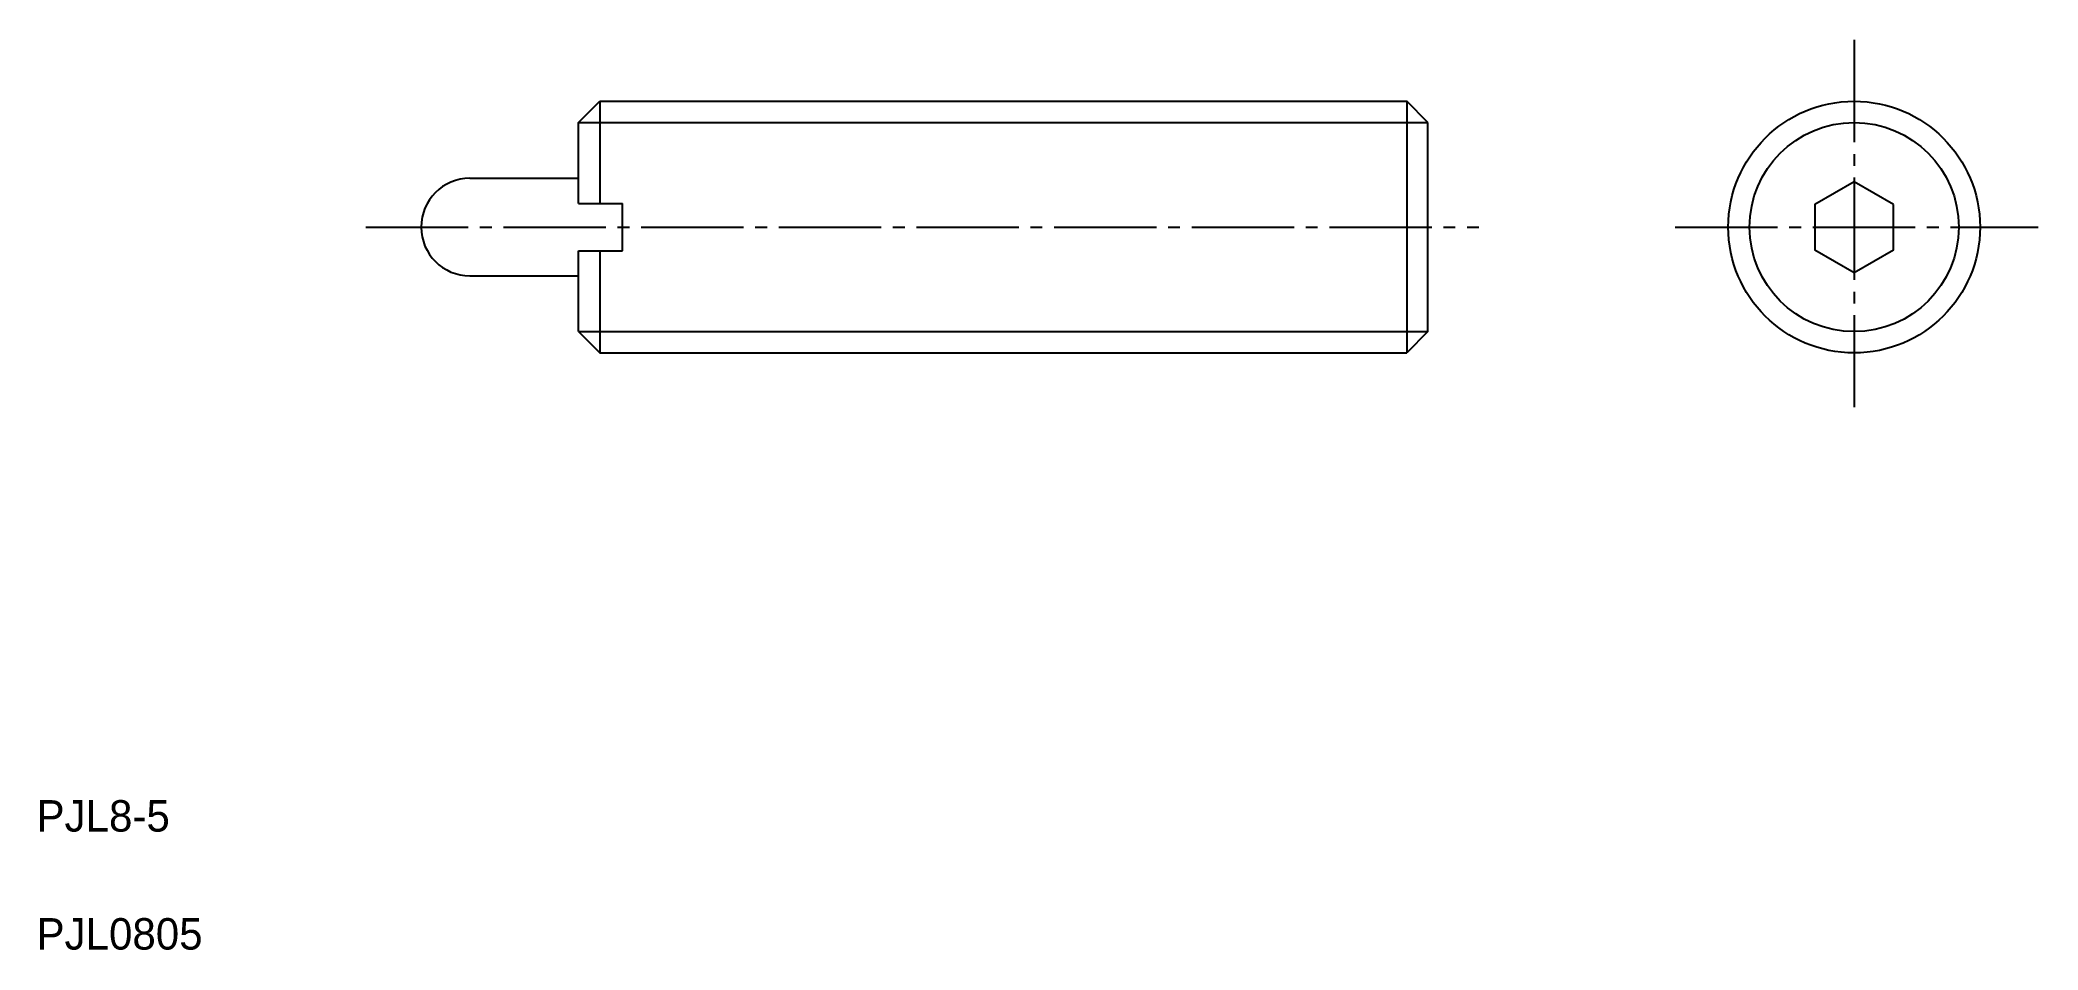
# Model space of a CAD drawing. Extents: x 2.6 to 66.1, y 2.5 to 31.4.
import ezdxf

# ---------------------------------------------------------------- set-up
doc = ezdxf.new("R2010")
doc.units = 0
doc.header["$LTSCALE"] = 0.25
doc.linetypes.add('CENTER', pattern=[17.5, 13, -1.5, 1.5, -1.5])
doc.layers.get('0').update_dxf_attribs({"linetype": 'CONTINUOUS'})
doc.layers.add('CENTER', color=1, linetype='CENTER')

msp = doc.modelspace()

# ---------------------------------------------------------------- linework, layer by layer
for p, q in [((19.725, 28.788), (20.402, 29.464)), ((20.402, 29.464), (46.049, 29.464)), ((20.402, 29.464), (20.402, 26.214)), ((46.049, 29.464), (46.049, 21.464)), ((46.725, 28.788), (46.049, 29.464)), ((19.725, 26.214), (19.725, 28.788)), ((46.725, 22.141), (46.725, 28.788)), ((16.275, 27.014), (19.725, 27.014)), ((17.138, 27.014), (17.138, 27.014)), ((18, 27.014), (18, 27.014)), ((19.725, 26.214), (21.125, 26.214)), ((21.125, 24.714), (21.125, 26.214)), ((19.725, 24.714), (21.125, 24.714)), ((19.725, 22.141), (19.725, 24.714)), ((20.402, 24.714), (20.402, 21.464)), ((16.275, 23.914), (19.725, 23.914)), ((19.725, 22.141), (20.402, 21.464)), ((46.725, 22.141), (46.049, 21.464)), ((20.402, 21.464), (46.049, 21.464))]:
    msp.add_line(p, q)
at = {"color": 3}
for p, q in [((19.725, 28.788), (46.725, 28.788)), ((19.725, 22.141), (46.725, 22.141))]:
    msp.add_line(p, q, dxfattribs=at)
msp.add_lwpolyline([(61.521, 26.186), (60.271, 26.907), (59.021, 26.186), (59.021, 24.742), (60.271, 24.021), (61.521, 24.742)], close=True)
msp.add_circle((60.271, 25.464), 4)
msp.add_circle((60.271, 25.464), 3.324, dxfattribs=at)
msp.add_arc((16.275, 25.464), 1.55, 90, 270)
at = {"layer": 'CENTER', "color": 1, "linetype": 'CENTER'}
for p, q in [((60.271, 31.411), (60.271, 19.735)), ((12.968, 25.464), (48.347, 25.464)), ((54.582, 25.464), (66.115, 25.464))]:
    msp.add_line(p, q, dxfattribs=at)

# ---------------------------------------------------------------- texts
for s, p in [('PJL8-5', (2.5, 6.25)), ('PJL0805', (2.5, 2.5))]:
    msp.add_text(s, height=1).set_placement(p)

doc.saveas('drawing.dxf')
